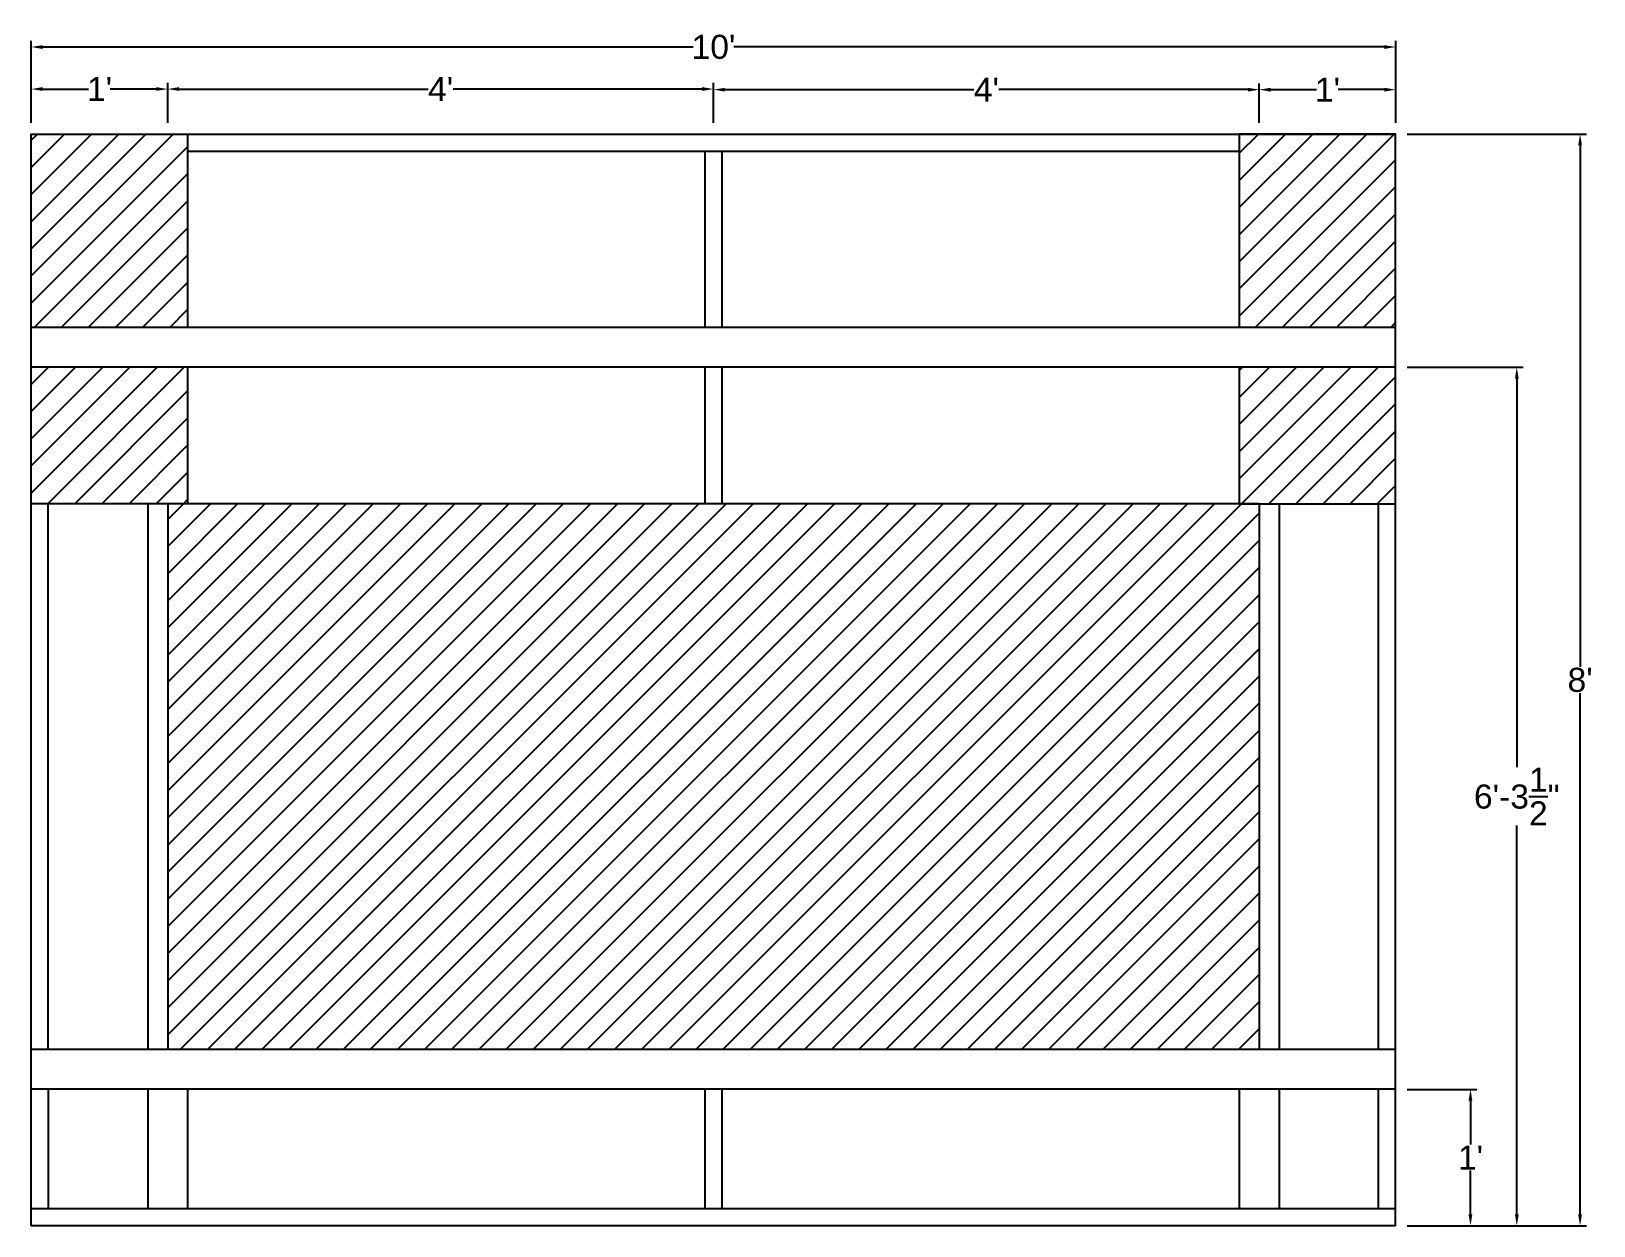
# Model space of a CAD drawing. Header units: inches. Extents: x 0 to 137, y 0 to 105.
import ezdxf

# ---------------------------------------------------------------- set-up
doc = ezdxf.new("R2010")
doc.units = ezdxf.units.IN
doc.header["$MEASUREMENT"] = 0
doc.styles.get("Standard").update_dxf_attribs({"font": 'Arial.ttf'})
doc.dimstyles.get("Standard").update_dxf_attribs({"dimtxt": 2.1175, "dimasz": 0.9925, "dimexe": 0.555, "dimexo": 1, "dimgap": 0.09, "dimtad": 0, "dimtih": 1, "dimtoh": 1, "dimdec": 4, "dimzin": 0, "dimdsep": 46, "dimlunit": 4, "dimtxsty": 'Standard', "dimcen": 0.09, "dimadec": 0, "dimazin": 0, "dimtfac": 1, "dimtdec": 4, "dimtofl": 0, "dimtmove": 0, "dimatfit": 3, "dimfxl": 1, "dimtolj": 1, "dimtzin": 0, "dimarcsym": 0})

# ---------------------------------------------------------------- blocks, each defined once
blk = doc.blocks.new('*D6')
at = {"color": 0, "lineweight": -2, "transparency": 16777216}
for p, q in [((0.01, 97), (0.01, 100.53)), ((12.01, 97), (12.01, 100.53)), ((1, 99.97), (5.05, 99.97)), ((11.01, 99.97), (6.96, 99.97))]:
    blk.add_line(p, q, dxfattribs=at)
at = {"color": 0, "transparency": 16777216}
for points in [[(1, 100.14), (1, 99.81), (0.01, 99.97)], [(11.01, 100.14), (11.01, 99.81), (12.01, 99.97)]]:
    blk.add_solid(points, dxfattribs=at)
at = {"layer": 'Defpoints', "color": 0, "transparency": 16777216}
for p in [(12.01, 99.97), (0.01, 96), (12.01, 96)]:
    blk.add_point(p, dxfattribs=at)
at = {"color": 0, "transparency": 16777216, "insert": (6.01, 99.97), "char_height": 2.118, "attachment_point": 5}
blk.add_mtext("\\A1;1'", dxfattribs=at)
blk = doc.blocks.new('*D7')
at = {"color": 0, "lineweight": -2, "transparency": 16777216}
for p, q in [((12.01, 97), (12.01, 100.53)), ((60.01, 97), (60.01, 100.53)), ((13, 99.97), (34.91, 99.97)), ((59.01, 99.97), (37.11, 99.97))]:
    blk.add_line(p, q, dxfattribs=at)
at = {"color": 0, "transparency": 16777216}
for points in [[(13, 100.14), (13, 99.81), (12.01, 99.97)], [(59.01, 100.14), (59.01, 99.81), (60.01, 99.97)]]:
    blk.add_solid(points, dxfattribs=at)
at = {"layer": 'Defpoints', "color": 0, "transparency": 16777216}
for p in [(60.01, 99.97), (12.01, 96), (60.01, 96)]:
    blk.add_point(p, dxfattribs=at)
at = {"color": 0, "transparency": 16777216, "insert": (36.01, 99.97), "char_height": 2.118, "attachment_point": 5}
blk.add_mtext("\\A1;4'", dxfattribs=at)
blk = doc.blocks.new('*D8')
at = {"color": 0, "lineweight": -2, "transparency": 16777216}
for p, q in [((60.01, 97), (60.01, 100.47)), ((108.01, 97), (108.01, 100.47)), ((61, 99.92), (82.91, 99.92)), ((107.01, 99.92), (85.11, 99.92))]:
    blk.add_line(p, q, dxfattribs=at)
at = {"color": 0, "transparency": 16777216}
for points in [[(61, 100.08), (61, 99.75), (60.01, 99.92)], [(107.01, 100.08), (107.01, 99.75), (108.01, 99.92)]]:
    blk.add_solid(points, dxfattribs=at)
at = {"layer": 'Defpoints', "color": 0, "transparency": 16777216}
for p in [(108.01, 99.92), (60.01, 96), (108.01, 96)]:
    blk.add_point(p, dxfattribs=at)
at = {"color": 0, "transparency": 16777216, "insert": (84.01, 99.92), "char_height": 2.118, "attachment_point": 5}
blk.add_mtext("\\A1;4'", dxfattribs=at)
blk = doc.blocks.new('*D9')
at = {"color": 0, "lineweight": -2, "transparency": 16777216}
for p, q in [((108.01, 97), (108.01, 100.47)), ((120.01, 97), (120.01, 100.47)), ((109, 99.92), (113.05, 99.92)), ((119.01, 99.92), (114.96, 99.92))]:
    blk.add_line(p, q, dxfattribs=at)
at = {"color": 0, "transparency": 16777216}
for points in [[(109, 100.08), (109, 99.75), (108.01, 99.92)], [(119.01, 100.08), (119.01, 99.75), (120.01, 99.92)]]:
    blk.add_solid(points, dxfattribs=at)
at = {"layer": 'Defpoints', "color": 0, "transparency": 16777216}
for p in [(108.01, 99.92), (108.01, 96), (120.01, 96)]:
    blk.add_point(p, dxfattribs=at)
at = {"color": 0, "transparency": 16777216, "insert": (114.01, 99.92), "char_height": 2.118, "attachment_point": 5}
blk.add_mtext("\\A1;1'", dxfattribs=at)
blk = doc.blocks.new('*D10')
at = {"color": 0, "lineweight": -2, "transparency": 16777216}
for p, q in [((0.01, 97), (0.01, 104.22)), ((1, 103.67), (58.23, 103.67)), ((119.01, 103.67), (61.79, 103.67)), ((120.01, 97), (120.01, 104.22))]:
    blk.add_line(p, q, dxfattribs=at)
at = {"color": 0, "transparency": 16777216}
for points in [[(1, 103.83), (1, 103.5), (0.01, 103.67)], [(119.01, 103.83), (119.01, 103.5), (120.01, 103.67)]]:
    blk.add_solid(points, dxfattribs=at)
at = {"layer": 'Defpoints', "color": 0, "transparency": 16777216}
for p in [(120.01, 103.67), (0.01, 96), (120.01, 96)]:
    blk.add_point(p, dxfattribs=at)
at = {"color": 0, "transparency": 16777216, "insert": (60.01, 103.67), "char_height": 2.118, "attachment_point": 5}
blk.add_mtext("\\A1;10'", dxfattribs=at)
blk = doc.blocks.new('*D12')
at = {"color": 0, "lineweight": -2, "transparency": 16777216}
for p, q in [((121.01, 12), (127.14, 12)), ((126.59, 11.01), (126.59, 7.15)), ((126.59, 1), (126.59, 4.85)), ((121.01, 0), (127.14, 0))]:
    blk.add_line(p, q, dxfattribs=at)
at = {"color": 0, "transparency": 16777216}
for points in [[(126.42, 11.01), (126.75, 11.01), (126.59, 12)], [(126.42, 1), (126.75, 1), (126.59, 0)]]:
    blk.add_solid(points, dxfattribs=at)
at = {"layer": 'Defpoints', "color": 0, "transparency": 16777216}
for p in [(120.01, 12), (126.59, 12), (120.01, 0)]:
    blk.add_point(p, dxfattribs=at)
at = {"color": 0, "transparency": 16777216, "insert": (126.59, 6), "char_height": 2.118, "attachment_point": 5}
blk.add_mtext("\\A1;1'", dxfattribs=at)
blk = doc.blocks.new('*D13')
at = {"color": 0, "lineweight": -2, "transparency": 16777216}
for p, q in [((121.01, 75.5), (131.22, 75.5)), ((130.66, 74.51), (130.66, 40.32)), ((130.66, 1), (130.66, 35.19)), ((121.01, 0), (131.22, 0))]:
    blk.add_line(p, q, dxfattribs=at)
at = {"color": 0, "transparency": 16777216}
for points in [[(130.5, 74.51), (130.83, 74.51), (130.66, 75.5)], [(130.5, 1), (130.83, 1), (130.66, 0)]]:
    blk.add_solid(points, dxfattribs=at)
at = {"layer": 'Defpoints', "color": 0, "transparency": 16777216}
for p in [(120.01, 75.5), (130.66, 75.5), (120.01, 0)]:
    blk.add_point(p, dxfattribs=at)
at = {"color": 0, "transparency": 16777216, "insert": (130.66, 37.75), "char_height": 2.1175, "attachment_point": 5}
blk.add_mtext('\\A1;6\'-3{\\H1.000000x;\\S1/2;}"', dxfattribs=at)
blk = doc.blocks.new('*D14')
at = {"color": 0, "lineweight": -2, "transparency": 16777216}
for p, q in [((121.01, 96), (136.78, 96)), ((136.23, 95.01), (136.23, 49.17)), ((136.23, 1), (136.23, 46.84)), ((121.01, 0), (136.78, 0))]:
    blk.add_line(p, q, dxfattribs=at)
at = {"color": 0, "transparency": 16777216}
for points in [[(136.06, 95.01), (136.39, 95.01), (136.23, 96)], [(136.06, 1), (136.39, 1), (136.23, 0)]]:
    blk.add_solid(points, dxfattribs=at)
at = {"layer": 'Defpoints', "color": 0, "transparency": 16777216}
for p in [(120.01, 96), (136.23, 96), (120.01, 0)]:
    blk.add_point(p, dxfattribs=at)
at = {"color": 0, "transparency": 16777216, "insert": (136.23, 48), "char_height": 2.118, "attachment_point": 5}
blk.add_mtext("\\A1;8'", dxfattribs=at)

msp = doc.modelspace()

# ---------------------------------------------------------------- hatches: boundary and pattern name
h = msp.add_hatch()
h.set_pattern_fill('ANSI31', color=256, scale=13.5)
h.paths.add_polyline_path([(13.75653, 96.0029), (0.00653, 96.0029), (0.00653, 79.0029), (13.75653, 79.0029)])
h.paths.add_polyline_path([(13.75653, 75.5029), (0.00653, 75.5029), (0.00653, 63.5029), (13.75653, 63.5029)])
h.paths.add_polyline_path([(120.00653, 75.5029), (106.25653, 75.5029), (106.25653, 63.5029), (120.00653, 63.5029)])
h.paths.add_polyline_path([(120.00653, 96.0029), (106.25653, 96.0029), (106.25653, 79.0029), (120.00653, 79.0029)])
h = msp.add_hatch()
h.set_pattern_fill('ANSI31', color=256, scale=13.5)
h.paths.add_polyline_path([(108.00653, 63.5029), (106.25653, 63.5029), (12.00653, 63.5029), (12.00653, 15.5029), (108.00653, 15.5029)])

# ---------------------------------------------------------------- linework, layer by layer
for p, q in [((0.00653, 0.0029), (0.00653, 96.0029)), ((0.00653, 96.0029), (120.00653, 96.0029)), ((120.00653, 0.0029), (120.00653, 96.0029)), ((13.75653, 94.5029), (13.75653, 79.0029)), ((13.75653, 94.5029), (106.25653, 94.5029)), ((59.25653, 94.5029), (59.25653, 79.0029)), ((60.75653, 94.5029), (60.75653, 79.0029)), ((106.25653, 94.5029), (106.25653, 79.0029)), ((120.00653, 79.0029), (0.00653, 79.0029)), ((120.00653, 75.5029), (0.00653, 75.5029)), ((13.75653, 75.5029), (13.75653, 63.5029)), ((59.25653, 75.5029), (59.25653, 63.5029)), ((60.75653, 75.5029), (60.75653, 63.5029)), ((106.25653, 75.5029), (106.25653, 63.5029)), ((1.50653, 15.5029), (1.50653, 63.5029)), ((10.25653, 63.5029), (10.25653, 15.5029)), ((108.00653, 63.5029), (12.00653, 63.5029)), ((12.00653, 63.5029), (12.00653, 15.5029)), ((108.00653, 63.5029), (108.00653, 15.5029)), ((109.75653, 63.5029), (109.75653, 15.5029)), ((118.50653, 15.5029), (118.50653, 63.5029)), ((12.00653, 15.5029), (0.00653, 15.5029)), ((120.00653, 15.5029), (12.00653, 15.5029)), ((120.00653, 12.0029), (0.00653, 12.0029)), ((1.50653, 12.0029), (1.50653, 1.5029)), ((10.25653, 12.0029), (10.25653, 1.5029)), ((13.75653, 12.0029), (13.75653, 1.5029)), ((59.25653, 12.0029), (59.25653, 1.5029)), ((60.75653, 12.0029), (60.75653, 1.5029)), ((106.25653, 12.0029), (106.25653, 1.5029)), ((109.75653, 12.0029), (109.75653, 1.5029)), ((118.50653, 1.5029), (118.50653, 12.0029)), ((120.00653, 1.5029), (0.00653, 1.5029)), ((120.00653, 0.0029), (0.00653, 0.0029))]:
    msp.add_line(p, q)
for points in [[(13.75653, 75.5029), (13.75653, 63.5029), (0.00653, 63.5029), (0.00653, 96.0029), (13.75653, 96.0029), (13.75653, 79.0029)], [(106.25653, 75.5029), (106.25653, 63.5029), (120.00653, 63.5029), (120.00653, 96.0029), (106.25653, 96.0029), (106.25653, 79.0029)]]:
    msp.add_lwpolyline(points)

# ---------------------------------------------------------------- dimensions: what is measured, and where the dimension line sits
for base, p1, p2, picture, middle in [((120.00653, 103.66522), (0.00653, 96.0029), (120.00653, 96.0029), '*D10', (60.00653, 103.66522)), ((12.00653, 99.9711), (0.00653, 96.0029), (12.00653, 96.0029), '*D6', (6.00653, 99.9711)), ((60.00653, 99.9711), (12.00653, 96.0029), (60.00653, 96.0029), '*D7', (36.00653, 99.9711)), ((108.00653, 99.91907), (60.00653, 96.0029), (108.00653, 96.0029), '*D8', (84.00653, 99.91907)), ((108.00653, 99.91907), (120.00653, 96.0029), (108.00653, 96.0029), '*D9', (114.00653, 99.91907))]:
    dim = msp.add_linear_dim(base=base, p1=p1, p2=p2, dimstyle='Standard')
    dim.commit()
    dim.dimension.update_dxf_attribs({"geometry": picture, "text_midpoint": middle})
for base, p2, picture, middle in [((136.22641, 96.0029), (120.00653, 96.0029), '*D14', (136.22641, 48.0029)), ((130.66497, 75.5029), (120.00653, 75.5029), '*D13', (130.66497, 37.7529)), ((126.58658, 12.0029), (120.00653, 12.0029), '*D12', (126.58658, 6.0029))]:
    dim = msp.add_linear_dim(base=base, p1=(120.00653, 0.0029), p2=p2, angle=90, dimstyle='Standard')
    dim.commit()
    dim.dimension.update_dxf_attribs({"geometry": picture, "text_midpoint": middle})

doc.saveas('drawing.dxf')
